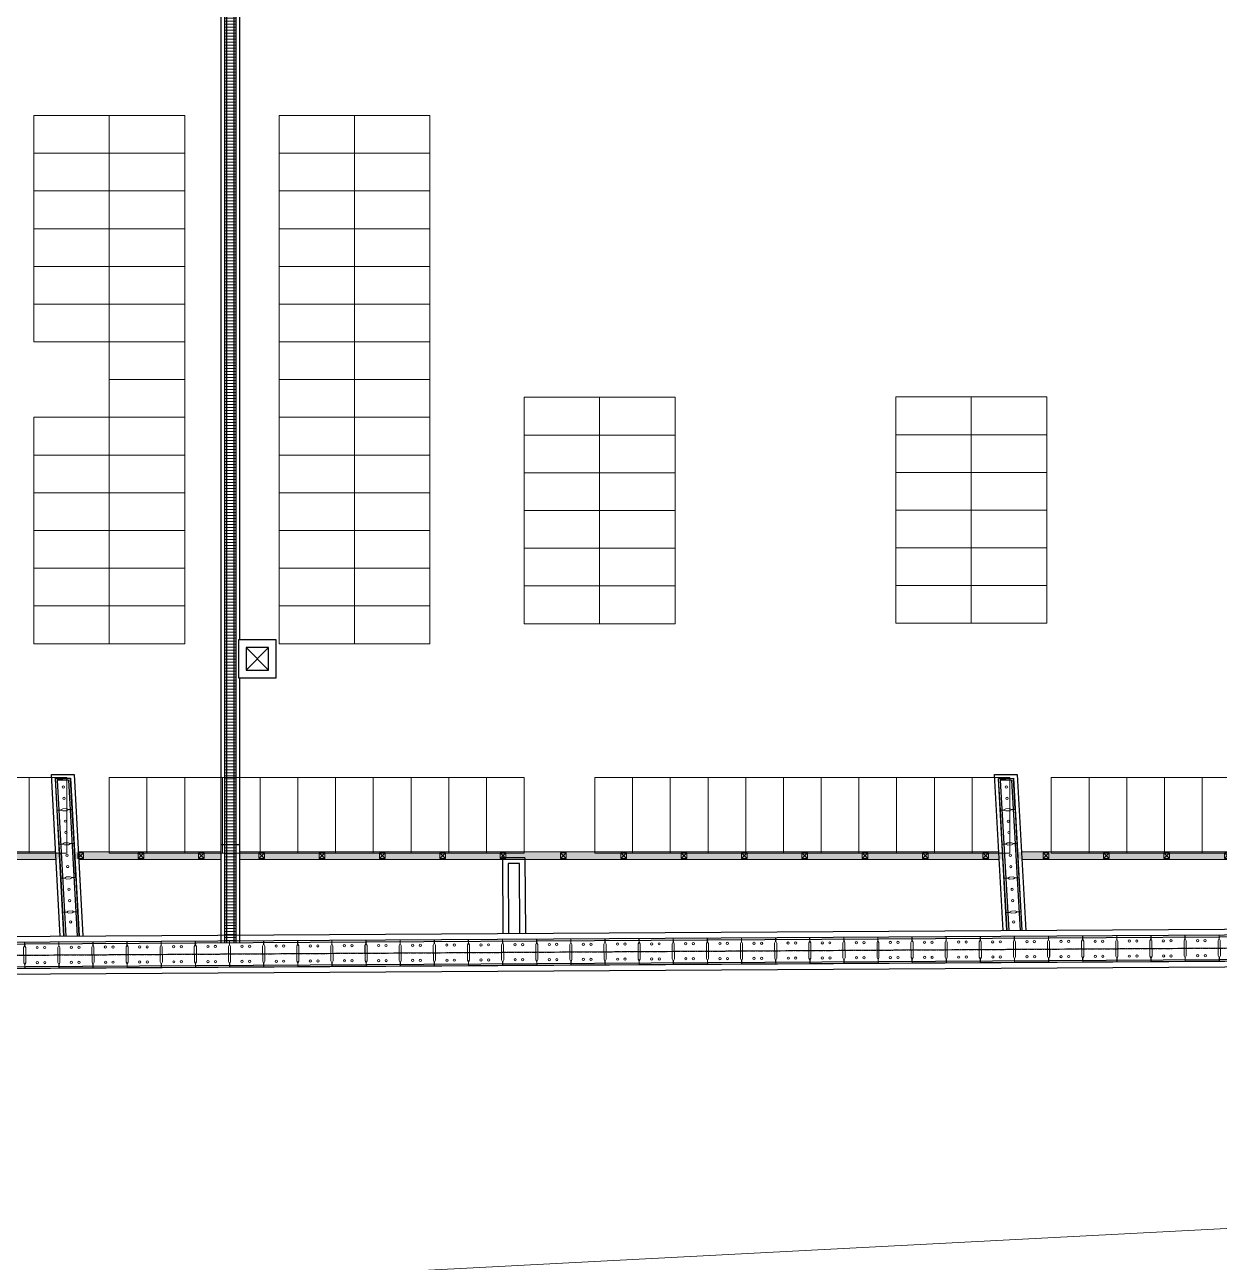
# Model space of a CAD drawing. Header units: millimetres. Extents: x -286774 to 170591, y -126585 to 81607.
# Drawn here: x 4554 to 36223, y -28526 to 4274 of the extents above; entities that cross this region are included whole.
import ezdxf

# ---------------------------------------------------------------- set-up
doc = ezdxf.new("R2010")
doc.units = ezdxf.units.MM
doc.header["$LTSCALE"] = 100
doc.header["$MEASUREMENT"] = 0
doc.linetypes.add('CENTERX2', pattern=[4, 2.5, -0.5, 0.5, -0.5])
doc.linetypes.add('DASHED', pattern=[19.05, 12.7, -6.35])
for name, color, linetype, lineweight in [('1.Fence Wall', 2, 'Continuous', 15), ('4', 4, 'DASHED', 13), ('ARC-VIEW', 90, 'Continuous', 5), ('ARC_HATCH', 8, 'Continuous', 9), ('Fence', 1, 'Continuous', 9), ('trench cover', 74, 'Continuous', 0), ('UPVC D90', 6, 'Continuous', 30), ('X-FENCE_Suoi Tien Substation_Fence at yards_Elevation$0$$1$XBASE SUOI TIEN$0$A-Hatch', 8, 'Continuous', 5)]:
    doc.layers.add(name, color=color, linetype=linetype, lineweight=lineweight)
doc.layers.add('ARC-PAKING-AR', color=9, linetype='Continuous', lineweight=0, true_color=0x808080)
for name, color, linetype in [('detail', 7, 'Continuous'), ('L1-DRAINAGE-LONG_DITCH', 6, 'Continuous'), ('L1-DRAINAGE-TRANS_PIPE', 230, 'CENTERX2')]:
    doc.layers.add(name, color=color, linetype=linetype)

# ---------------------------------------------------------------- blocks, each defined once
blk = doc.blocks.new('c1')
at = {"layer": 'trench cover'}
blk.add_lwpolyline([(875, 345), (875, 250), (850, 200), (850, -200), (875, -250), (875, -345), (-25, -345), (-25, -250), (0, -200), (0, 200), (-25, 250), (-25, 345)], close=True, dxfattribs=at)
for centre in [(304, 200), (504, 200), (304, -200), (504, -200)]:
    blk.add_circle(centre, 30, dxfattribs=at)
blk = doc.blocks.new('*U20')
at = {"layer": 'trench cover', "xscale": 0.001, "yscale": 0.001, "zscale": 0.001}
blk.add_blockref('c1', (-0.425, 0), dxfattribs=at)
blk = doc.blocks.new('*U21')
at = {"layer": 'trench cover'}
for p in [(0, 0), (0.905, 0), (1.81, 0), (2.715, 0), (3.62, 0), (4.525, 0), (5.43, 0), (6.335, 0), (7.24, 0), (8.145, 0), (9.05, 0), (9.955, 0), (10.86, 0), (11.765, 0), (12.67, 0), (13.575, 0), (14.48, 0), (15.385, 0), (16.29, 0), (17.195, 0), (18.1, 0), (19.005, 0), (19.91, 0), (20.815, 0), (21.72, 0), (22.625, 0), (23.53, 0), (24.435, 0), (25.34, 0), (26.245, 0), (27.15, 0), (28.055, 0), (28.96, 0), (29.865, 0), (30.77, 0), (31.675, 0), (32.58, 0), (33.485, 0), (34.39, 0), (35.295, 0), (36.2, 0), (37.105, 0), (38.01, 0), (38.915, 0), (39.82, 0), (40.725, 0), (41.63, 0), (42.535, 0), (43.44, 0), (44.345, 0)]:
    blk.add_blockref('*U20', p, dxfattribs=at)
blk = doc.blocks.new('*U22')
at = {"layer": 'trench cover', "xscale": 0.001, "yscale": 0.001, "zscale": 0.001}
blk.add_blockref('c1', (-0.425, 0), dxfattribs=at)
blk = doc.blocks.new('*U23')
at = {"layer": 'trench cover'}
for p in [(0, 0), (0.905, 0), (1.81, 0), (2.715, 0), (3.62, 0), (4.525, 0), (5.43, 0), (6.335, 0), (7.24, 0), (8.145, 0), (9.05, 0), (9.955, 0), (10.86, 0), (11.765, 0), (12.67, 0), (13.575, 0), (14.48, 0), (15.385, 0)]:
    blk.add_blockref('*U22', p, dxfattribs=at)
blk = doc.blocks.new('ttc')
at = {"layer": '4', "ltscale": 0.8, "elevation": -0.048, "flags": 128}
blk.add_lwpolyline([(103.18, -20.919), (103.477, -20.877)], dxfattribs=at)
at = {"layer": '4', "ltscale": 0.8, "flags": 128}
blk.add_lwpolyline([(78.434, -24.472), (78.731, -24.429)], dxfattribs=at)
at = {"layer": 'L1-DRAINAGE-LONG_DITCH', "ltscale": 0.8, "flags": 128}
for points, elevation in [([(103.032, -20.941), (102.24, -16.879), (102.834, -16.794), (103.626, -20.856)], -0.048), ([(103.131, -20.926), (102.358, -16.963), (102.754, -16.906), (103.527, -20.87)], -0.048), ([(90.211, -20.761), (89.617, -20.846)], 0.072), ([(89.617, -20.846), (89.901, -22.826)], 0.072), ([(90.211, -20.761), (90.495, -22.74)], 0.072)]:
    blk.add_lwpolyline(points, dxfattribs=dict(at, elevation=elevation))
at = {"layer": 'L1-DRAINAGE-LONG_DITCH', "ltscale": 0.3}
for points in [[(102.707, -16.964), (102.41, -17.006)], [(77.642, -20.411), (78.434, -24.472)], [(77.939, -20.369), (78.731, -24.429)]]:
    blk.add_lwpolyline(points, dxfattribs=at)
for points, elevation in [([(102.41, -17.006), (103.18, -20.919)], -0.048), ([(102.41, -17.006), (103.18, -20.919)], -0.048), ([(102.707, -16.964), (103.477, -20.877)], -0.048), ([(77.939, -20.369), (77.642, -20.411)], -0.001), ([(90.347, -22.762), (90.084, -20.931), (89.787, -20.973), (90.05, -22.804)], 0.072)]:
    blk.add_lwpolyline(points, dxfattribs=dict(at, elevation=elevation))
at = {"layer": 'L1-DRAINAGE-LONG_DITCH', "ltscale": 0.8, "flags": 128}
for points in [[(26.637, -31.908), (116.179, -19.053)], [(26.658, -32.056), (116.2, -19.202)], [(26.758, -32.749), (116.302, -19.894)], [(26.779, -32.897), (116.323, -20.043)], [(78.286, -24.493), (77.472, -20.284), (78.066, -20.199), (78.879, -24.408)], [(78.384, -24.474), (77.591, -20.368), (77.986, -20.312), (78.781, -24.427)]]:
    blk.add_lwpolyline(points, dxfattribs=at)
at = {"layer": 'L1-DRAINAGE-LONG_DITCH', "ltscale": 0.3, "flags": 128}
for points in [[(26.665, -32.106), (116.206, -19.252)], [(26.751, -32.699), (116.294, -19.845)]]:
    blk.add_lwpolyline(points, dxfattribs=at)
at = {"layer": 'L1-DRAINAGE-TRANS_PIPE', "ltscale": 0.5, "flags": 128}
blk.add_lwpolyline([(-8.612, -33.956), (9.335, -34.896), (26.707, -32.404), (116.247, -19.549), (128.65, -17.986), (145.609, -15.848), (152.42, -12.934)], dxfattribs=at)
at = {"layer": 'trench cover', "extrusion": (0.002337, -0.012403, 0.99992), "elevation": 0.449}
for points in [[(102.75, -16.912), (102.367, -16.983), (102.524, -17.786), (102.617, -17.768), (102.661, -17.734), (102.759, -17.714), (102.813, -17.729), (102.906, -17.711)], [(102.697, -18.674), (102.79, -18.656), (102.834, -18.622), (102.932, -18.603), (102.986, -18.618), (103.08, -18.6), (102.907, -17.716), (102.814, -17.734), (102.77, -17.768), (102.672, -17.788), (102.618, -17.773), (102.525, -17.791)], [(102.87, -19.562), (102.963, -19.544), (103.007, -19.51), (103.106, -19.491), (103.159, -19.506), (103.253, -19.488), (103.08, -18.604), (102.987, -18.623), (102.943, -18.657), (102.845, -18.676), (102.791, -18.661), (102.698, -18.679)], [(103.043, -20.451), (103.136, -20.433), (103.181, -20.398), (103.279, -20.379), (103.333, -20.394), (103.426, -20.376), (103.254, -19.493), (103.16, -19.511), (103.116, -19.545), (103.018, -19.564), (102.964, -19.549), (102.871, -19.567)]]:
    blk.add_lwpolyline(points, close=True, dxfattribs=at)
at = {"layer": 'trench cover', "extrusion": (0.002315, -0.012407, 0.99992), "elevation": 0.48}
for points in [[(77.982, -20.317), (77.599, -20.387), (77.754, -21.19), (77.848, -21.172), (77.892, -21.138), (77.99, -21.119), (78.044, -21.134), (78.137, -21.116)], [(77.926, -22.079), (78.019, -22.061), (78.064, -22.027), (78.162, -22.008), (78.216, -22.023), (78.309, -22.005), (78.138, -21.121), (78.045, -21.139), (78.001, -21.173), (77.902, -21.192), (77.849, -21.177), (77.755, -21.195)], [(78.098, -22.967), (78.191, -22.949), (78.235, -22.915), (78.333, -22.896), (78.387, -22.911), (78.481, -22.893), (78.31, -22.01), (78.217, -22.028), (78.172, -22.062), (78.074, -22.081), (78.02, -22.066), (77.927, -22.084)], [(78.269, -23.856), (78.363, -23.838), (78.407, -23.804), (78.505, -23.785), (78.559, -23.8), (78.652, -23.782), (78.481, -22.898), (78.388, -22.916), (78.344, -22.95), (78.246, -22.969), (78.192, -22.954), (78.099, -22.972)]]:
    blk.add_lwpolyline(points, close=True, dxfattribs=at)
at = {"layer": 'trench cover', "extrusion": (0.002337, -0.012403, 0.99992), "elevation": 0.449}
blk.add_lwpolyline([(103.522, -20.866), (103.427, -20.381), (103.334, -20.399), (103.289, -20.433), (103.191, -20.452), (103.137, -20.437), (103.044, -20.456), (103.135, -20.922)], dxfattribs=at)
at = {"layer": 'trench cover', "extrusion": (0.002315, -0.012407, 0.99992), "elevation": 0.48}
blk.add_lwpolyline([(78.775, -24.419), (78.653, -23.787), (78.56, -23.805), (78.516, -23.839), (78.417, -23.858), (78.363, -23.843), (78.27, -23.861), (78.389, -24.474)], dxfattribs=at)
at = {"layer": 'trench cover', "extrusion": (0.002337, -0.012403, 0.99992)}
for centre in [(102.6, -17.16, 0.449), (102.658, -17.454, 0.449), (102.773, -18.048, 0.449), (102.831, -18.342, 0.449), (102.947, -18.936, 0.449), (103.004, -19.231, 0.449), (103.12, -19.824, 0.449), (103.177, -20.119, 0.449), (103.28, -20.674, 0.449)]:
    blk.add_circle(centre, 0.03, dxfattribs=at)
at = {"layer": 'trench cover', "extrusion": (0.002315, -0.012407, 0.99992)}
for centre in [(77.832, -20.564, 0.48), (77.889, -20.859, 0.48), (78.004, -21.453, 0.48), (78.061, -21.747, 0.48), (78.175, -22.341, 0.48), (78.232, -22.636, 0.48), (78.347, -23.23, 0.48), (78.404, -23.524, 0.48), (78.506, -24.08, 0.48)]:
    blk.add_circle(centre, 0.03, dxfattribs=at)
at = {"layer": 'trench cover'}
for name, p, rotation in [('*U23', (100.262, -21.843), 8.16925712448601), ('*U21', (55.476, -28.273), 8.16925713940273)]:
    blk.add_blockref(name, p, dxfattribs=dict(at, rotation=rotation))
blk = doc.blocks.new('packing-ar')
at = {"layer": 'ARC-PAKING-AR'}
for points in [[(75.545, 16.95), (75.545, 15.95), (73.545, 15.95), (73.545, 16.95)], [(75.545, 16.95), (75.545, 15.95), (77.545, 15.95), (77.545, 16.95)], [(82.045, 16.95), (82.045, 15.95), (80.045, 15.95), (80.045, 16.95)], [(82.045, 16.95), (82.045, 15.95), (84.045, 15.95), (84.045, 16.95)], [(75.545, 15.95), (75.545, 14.95), (73.545, 14.95), (73.545, 15.95)], [(75.545, 15.95), (75.545, 14.95), (77.545, 14.95), (77.545, 15.95)], [(82.045, 15.95), (82.045, 14.95), (80.045, 14.95), (80.045, 15.95)], [(82.045, 15.95), (82.045, 14.95), (84.045, 14.95), (84.045, 15.95)], [(75.545, 14.95), (75.545, 13.95), (73.545, 13.95), (73.545, 14.95)], [(75.545, 14.95), (75.545, 13.95), (77.545, 13.95), (77.545, 14.95)], [(82.045, 14.95), (82.045, 13.95), (80.045, 13.95), (80.045, 14.95)], [(82.045, 14.95), (82.045, 13.95), (84.045, 13.95), (84.045, 14.95)], [(75.545, 13.95), (75.545, 12.95), (73.545, 12.95), (73.545, 13.95)], [(75.545, 13.95), (75.545, 12.95), (77.545, 12.95), (77.545, 13.95)], [(82.045, 13.95), (82.045, 12.95), (80.045, 12.95), (80.045, 13.95)], [(82.045, 13.95), (82.045, 12.95), (84.045, 12.95), (84.045, 13.95)], [(75.545, 12.95), (75.545, 11.95), (73.545, 11.95), (73.545, 12.95)], [(75.545, 12.95), (75.545, 11.95), (77.545, 11.95), (77.545, 12.95)], [(82.045, 12.95), (82.045, 11.95), (80.045, 11.95), (80.045, 12.95)], [(82.045, 12.95), (82.045, 11.95), (84.045, 11.95), (84.045, 12.95)], [(75.545, 11.95), (75.545, 10.95), (73.545, 10.95), (73.545, 11.95)], [(75.545, 11.95), (75.545, 10.95), (77.545, 10.95), (77.545, 11.95)], [(82.045, 11.95), (82.045, 10.95), (80.045, 10.95), (80.045, 11.95)], [(82.045, 11.95), (82.045, 10.95), (84.045, 10.95), (84.045, 11.95)], [(75.545, 10.95), (75.545, 9.95), (77.545, 9.95), (77.545, 10.95)], [(82.045, 10.95), (82.045, 9.95), (80.045, 9.95), (80.045, 10.95)], [(82.045, 10.95), (82.045, 9.95), (84.045, 9.95), (84.045, 10.95)], [(75.545, 9.95), (75.545, 8.95), (77.545, 8.95), (77.545, 9.95)], [(82.045, 9.95), (82.045, 8.95), (80.045, 8.95), (80.045, 9.95)], [(82.045, 9.95), (82.045, 8.95), (84.045, 8.95), (84.045, 9.95)], [(88.545, 9.48), (88.545, 8.48), (86.545, 8.48), (86.545, 9.48)], [(88.545, 9.48), (88.545, 8.48), (90.545, 8.48), (90.545, 9.48)], [(98.4, 9.49), (98.4, 8.49), (96.4, 8.49), (96.4, 9.49)], [(98.4, 9.49), (98.4, 8.49), (100.4, 8.49), (100.4, 9.49)], [(75.545, 8.95), (75.545, 7.95), (73.545, 7.95), (73.545, 8.95)], [(75.545, 8.95), (75.545, 7.95), (77.545, 7.95), (77.545, 8.95)], [(82.045, 8.95), (82.045, 7.95), (80.045, 7.95), (80.045, 8.95)], [(82.045, 8.95), (82.045, 7.95), (84.045, 7.95), (84.045, 8.95)], [(88.545, 8.48), (88.545, 7.48), (86.545, 7.48), (86.545, 8.48)], [(88.545, 8.48), (88.545, 7.48), (90.545, 7.48), (90.545, 8.48)], [(98.4, 8.49), (98.4, 7.49), (96.4, 7.49), (96.4, 8.49)], [(98.4, 8.49), (98.4, 7.49), (100.4, 7.49), (100.4, 8.49)], [(75.545, 7.95), (75.545, 6.95), (73.545, 6.95), (73.545, 7.95)], [(75.545, 7.95), (75.545, 6.95), (77.545, 6.95), (77.545, 7.95)], [(82.045, 7.95), (82.045, 6.95), (80.045, 6.95), (80.045, 7.95)], [(82.045, 7.95), (82.045, 6.95), (84.045, 6.95), (84.045, 7.95)], [(88.545, 7.48), (88.545, 6.48), (86.545, 6.48), (86.545, 7.48)], [(88.545, 7.48), (88.545, 6.48), (90.545, 6.48), (90.545, 7.48)], [(98.4, 7.49), (98.4, 6.49), (96.4, 6.49), (96.4, 7.49)], [(98.4, 7.49), (98.4, 6.49), (100.4, 6.49), (100.4, 7.49)], [(75.545, 6.95), (75.545, 5.95), (73.545, 5.95), (73.545, 6.95)], [(75.545, 6.95), (75.545, 5.95), (77.545, 5.95), (77.545, 6.95)], [(82.045, 6.95), (82.045, 5.95), (80.045, 5.95), (80.045, 6.95)], [(82.045, 6.95), (82.045, 5.95), (84.045, 5.95), (84.045, 6.95)], [(88.545, 6.48), (88.545, 5.48), (86.545, 5.48), (86.545, 6.48)], [(88.545, 6.48), (88.545, 5.48), (90.545, 5.48), (90.545, 6.48)], [(98.4, 6.49), (98.4, 5.49), (96.4, 5.49), (96.4, 6.49)], [(98.4, 6.49), (98.4, 5.49), (100.4, 5.49), (100.4, 6.49)], [(75.545, 5.95), (75.545, 4.95), (73.545, 4.95), (73.545, 5.95)], [(75.545, 5.95), (75.545, 4.95), (77.545, 4.95), (77.545, 5.95)], [(82.045, 5.95), (82.045, 4.95), (80.045, 4.95), (80.045, 5.95)], [(82.045, 5.95), (82.045, 4.95), (84.045, 4.95), (84.045, 5.95)], [(88.545, 5.48), (88.545, 4.48), (86.545, 4.48), (86.545, 5.48)], [(88.545, 5.48), (88.545, 4.48), (90.545, 4.48), (90.545, 5.48)], [(98.4, 5.49), (98.4, 4.49), (96.4, 4.49), (96.4, 5.49)], [(98.4, 5.49), (98.4, 4.49), (100.4, 4.49), (100.4, 5.49)], [(75.545, 4.95), (75.545, 3.95), (73.545, 3.95), (73.545, 4.95)], [(75.545, 4.95), (75.545, 3.95), (77.545, 3.95), (77.545, 4.95)], [(82.045, 4.95), (82.045, 3.95), (80.045, 3.95), (80.045, 4.95)], [(82.045, 4.95), (82.045, 3.95), (84.045, 3.95), (84.045, 4.95)], [(88.545, 4.48), (88.545, 3.48), (86.545, 3.48), (86.545, 4.48)], [(88.545, 4.48), (88.545, 3.48), (90.545, 3.48), (90.545, 4.48)], [(98.4, 4.49), (98.4, 3.49), (96.4, 3.49), (96.4, 4.49)], [(98.4, 4.49), (98.4, 3.49), (100.4, 3.49), (100.4, 4.49)], [(75.545, 3.95), (75.545, 2.95), (73.545, 2.95), (73.545, 3.95)], [(75.545, 3.95), (75.545, 2.95), (77.545, 2.95), (77.545, 3.95)], [(82.045, 3.95), (82.045, 2.95), (80.045, 2.95), (80.045, 3.95)], [(82.045, 3.95), (82.045, 2.95), (84.045, 2.95), (84.045, 3.95)], [(72.42, -2.6), (73.42, -2.6), (73.42, -0.6), (72.42, -0.6)], [(73.42, -2.6), (74.42, -2.6), (74.42, -0.6), (73.42, -0.6)], [(75.545, -2.6), (76.545, -2.6), (76.545, -0.6), (75.545, -0.6)], [(76.545, -2.6), (77.545, -2.6), (77.545, -0.6), (76.545, -0.6)], [(77.545, -2.6), (78.545, -2.6), (78.545, -0.6), (77.545, -0.6)], [(78.545, -2.6), (79.545, -2.6), (79.545, -0.6), (78.545, -0.6)], [(79.545, -2.6), (80.545, -2.6), (80.545, -0.6), (79.545, -0.6)], [(80.545, -2.6), (81.545, -2.6), (81.545, -0.6), (80.545, -0.6)], [(81.545, -2.6), (82.545, -2.6), (82.545, -0.6), (81.545, -0.6)], [(82.545, -2.6), (83.545, -2.6), (83.545, -0.6), (82.545, -0.6)], [(83.545, -2.6), (84.545, -2.6), (84.545, -0.6), (83.545, -0.6)], [(84.545, -2.6), (85.545, -2.6), (85.545, -0.6), (84.545, -0.6)], [(85.545, -2.6), (86.545, -2.6), (86.545, -0.6), (85.545, -0.6)], [(88.42, -2.6), (89.42, -2.6), (89.42, -0.6), (88.42, -0.6)], [(89.42, -2.6), (90.42, -2.6), (90.42, -0.6), (89.42, -0.6)], [(90.42, -2.6), (91.42, -2.6), (91.42, -0.6), (90.42, -0.6)], [(91.42, -2.6), (92.42, -2.6), (92.42, -0.6), (91.42, -0.6)], [(92.42, -2.6), (93.42, -2.6), (93.42, -0.6), (92.42, -0.6)], [(93.42, -2.6), (94.42, -2.6), (94.42, -0.6), (93.42, -0.6)], [(94.42, -2.6), (95.42, -2.6), (95.42, -0.6), (94.42, -0.6)], [(95.42, -2.6), (96.42, -2.6), (96.42, -0.6), (95.42, -0.6)], [(96.42, -2.6), (97.42, -2.6), (97.42, -0.6), (96.42, -0.6)], [(97.42, -2.6), (98.42, -2.6), (98.42, -0.6), (97.42, -0.6)], [(98.42, -2.6), (99.42, -2.6), (99.42, -0.6), (98.42, -0.6)], [(100.52, -2.6), (101.52, -2.6), (101.52, -0.6), (100.52, -0.6)], [(101.52, -2.6), (102.52, -2.6), (102.52, -0.6), (101.52, -0.6)], [(102.52, -2.6), (103.52, -2.6), (103.52, -0.6), (102.52, -0.6)], [(103.52, -2.6), (104.52, -2.6), (104.52, -0.6), (103.52, -0.6)], [(104.52, -2.6), (105.52, -2.6), (105.52, -0.6), (104.52, -0.6)]]:
    blk.add_lwpolyline(points, close=True, dxfattribs=at)
blk = doc.blocks.new('TRU D60')
at = {"layer": 'Fence'}
for p, q in [((-99532, -940350), (-99382, -940200)), ((-99532, -940200), (-99382, -940350))]:
    blk.add_line(p, q, dxfattribs=at)
blk.add_lwpolyline([(-99532, -940350), (-99382, -940350), (-99382, -940200), (-99532, -940200)], close=True, dxfattribs=at)
blk = doc.blocks.new('*U95')
at = {"layer": 'UPVC D90'}
blk.add_blockref('TRU D60', (99457, 940275), dxfattribs=at)
blk = doc.blocks.new('*U96')
at = {"layer": 'detail'}
for p in [(0, 0), (1600, 0), (3200, 0), (4800, 0), (6400, 0), (8000, 0), (9600, 0), (11200, 0), (12800, 0), (14400, 0), (16000, 0), (17600, 0), (19200, 0), (20800, 0), (22400, 0), (24000, 0), (25600, 0), (27200, 0), (28800, 0), (30400, 0), (32000, 0), (33600, 0), (35200, 0), (36800, 0), (38400, 0), (40000, 0), (41600, 0), (43200, 0), (44800, 0), (46400, 0), (48000, 0), (49600, 0), (51200, 0), (52800, 0), (54400, 0), (56000, 0), (57600, 0), (59200, 0), (60800, 0), (62400, 0)]:
    blk.add_blockref('*U95', p, dxfattribs=at)

msp = doc.modelspace()

# ---------------------------------------------------------------- hatches: boundary and pattern name
at = {"layer": 'ARC_HATCH'}
h = msp.add_hatch(dxfattribs=at)
h.set_pattern_fill('ANSI31', color=256, scale=25, angle=127.1694)
h.set_pattern_definition([(180, (-28264.71, 0.46), (6e-10, -79.375), [])])
h.paths.add_polyline_path([(10150, -20008), (10150, 20102), (9850, 20102), (9850, -20010)])
h = msp.add_hatch(dxfattribs=at)
h.set_pattern_fill('DOTS', color=256, scale=50, angle=-7.8306)
h.set_pattern_definition([(4e-10, (-28297.21, 2.145), (39.6875, 79.375), [0, -79.375])])
h.paths.add_polyline_path([(-44178, -17850), (-44189, -17650), (-50250, -17650), (-50250, -100), (-30225, -100), (-30225, 100), (-50450, 100), (-50450, -17850)])
h.paths.add_polyline_path([(5530, -17850), (5519, -17650), (-44035, -17650), (-44025, -17850)])
h.paths.add_polyline_path([(54652, -17850), (54643, -17650), (30877, -17650), (30888, -17850)])
h.paths.add_polyline_path([(54757, -17850), (54748, -17650), (54744, -17650), (54752, -17850)])
h.paths.add_polyline_path([(55244, -17650), (55252, -17850), (69300, -17850), (69300, -15600), (69100, -15600), (69100, -17650)])
h.paths.add_polyline_path([(55152, -17850), (55144, -17650), (55091, -17650), (55100, -17850)])
h.paths.add_polyline_path([(10250, -17650), (10250, -17850), (30488, -17850), (30477, -17650)])
h.paths.add_polyline_path([(9750, -17850), (9750, -17650), (5819, -17650), (5830, -17850)])

# ---------------------------------------------------------------- linework, layer by layer
for points in [[(10220, -13033), (11220, -13033), (11220, -12033), (10220, -12033)], [(10420, -12830), (11020, -12830), (11020, -12230), (10420, -12230)]]:
    msp.add_lwpolyline(points, close=True)
at = {"flags": 128}
for points in [[(10420, -12230), (11020, -12830)], [(11020, -12230), (10420, -12830)], [(9750, -17450), (10250, -17450)]]:
    msp.add_lwpolyline(points, dxfattribs=at)
at = {"layer": '1.Fence Wall', "flags": 128}
for points in [[(-16895, -17650), (5373, -17650)], [(5973, -17650), (9750, -17650)], [(10250, -17650), (30377, -17650)], [(30977, -17650), (54643, -17650)], [(5383, -17850), (-16887, -17850)], [(9750, -17850), (5984, -17850)], [(30388, -17850), (10250, -17850)], [(54652, -17850), (30988, -17850)]]:
    msp.add_lwpolyline(points, dxfattribs=at)
at = {"layer": '4', "ltscale": 0.8, "flags": 128}
msp.add_lwpolyline([(5643, -19880), (5943, -19878)], dxfattribs=at)
at = {"layer": '4', "ltscale": 0.8, "elevation": -48, "flags": 128}
msp.add_lwpolyline([(30643, -19732), (30943, -19730)], dxfattribs=at)
at = {"layer": 'ARC-VIEW'}
msp.add_line((168090, -20760), (-83105, -33863), dxfattribs=at)
at = {"layer": 'L1-DRAINAGE-LONG_DITCH', "ltscale": 0.8}
for p, q in [((9750, 20145), (9750, -20056)), ((9850, 20146), (9850, -20055)), ((10150, 20147), (10150, -20053)), ((10250, 20148), (10250, -12030)), ((10250, -13030), (10250, -20053))]:
    msp.add_line(p, q, dxfattribs=at)
at = {"layer": 'L1-DRAINAGE-LONG_DITCH', "ltscale": 0.3}
for p, q in [((9900, 20146), (9900, -20055)), ((10100, 20147), (10100, -20053))]:
    msp.add_line(p, q, dxfattribs=at)
at = {"layer": 'L1-DRAINAGE-LONG_DITCH', "ltscale": 0.8, "flags": 128}
for points in [[(5493, -19881), (5261, -15600), (5861, -15597), (6093, -19877)], [(5593, -19875), (5367, -15700), (5767, -15697), (5994, -19883)], [(-46684, -20189), (43775, -19654)], [(-46683, -20339), (43775, -19804)], [(-46679, -21039), (43782, -20504)], [(-46678, -21189), (43783, -20654)]]:
    msp.add_lwpolyline(points, dxfattribs=at)
for points, elevation in [([(30493, -19733), (30262, -15601), (30862, -15598), (31093, -19729)], -48), ([(30593, -19732), (30368, -15701), (30767, -15698), (30993, -19730)], -48), ([(17816, -17808), (17216, -17812)], 72), ([(17216, -17812), (17228, -19811)], 72), ([(17816, -17808), (17828, -19808)], 72)]:
    msp.add_lwpolyline(points, dxfattribs=dict(at, elevation=elevation))
at = {"layer": 'L1-DRAINAGE-LONG_DITCH', "ltscale": 0.3}
for points, elevation in [([(5712, -15748), (5412, -15749)], -1), ([(30413, -15750), (30643, -19732)], -48), ([(30413, -15750), (30643, -19732)], -48), ([(30713, -15749), (30943, -19730)], -48), ([(17678, -19809), (17667, -17959), (17367, -17961), (17378, -19811)], 72)]:
    msp.add_lwpolyline(points, dxfattribs=dict(at, elevation=elevation))
for points in [[(5412, -15749), (5643, -19880)], [(5712, -15748), (5943, -19878)], [(30713, -15749), (30413, -15750)]]:
    msp.add_lwpolyline(points, dxfattribs=at)
at = {"layer": 'L1-DRAINAGE-LONG_DITCH', "ltscale": 0.3, "flags": 128}
for points in [[(-46683, -20389), (43775, -19854)], [(-46679, -20989), (43781, -20454)]]:
    msp.add_lwpolyline(points, dxfattribs=at)
at = {"layer": 'L1-DRAINAGE-TRANS_PIPE', "ltscale": 0.5, "flags": 128}
msp.add_lwpolyline([(-81883, -17416), (-64232, -20793), (-46682, -20691), (43775, -20154), (56275, -20296), (73367, -20489), (80512, -18529)], dxfattribs=at)
at = {"layer": 'trench cover', "extrusion": (0.000603515, -0.012606, 0.99992), "elevation": 248}
for points in [[(5762, -15704), (5373, -15722), (5417, -16539), (5512, -16534), (5560, -16506), (5660, -16501), (5711, -16523), (5806, -16518)], [(5466, -17442), (5561, -17437), (5609, -17410), (5709, -17404), (5760, -17426), (5855, -17421), (5807, -16523), (5712, -16528), (5663, -16555), (5563, -16561), (5512, -16539), (5417, -16544)], [(5515, -18346), (5610, -18341), (5658, -18313), (5758, -18308), (5809, -18330), (5904, -18325), (5856, -17426), (5761, -17431), (5712, -17459), (5612, -17465), (5561, -17442), (5466, -17447)], [(5564, -19250), (5659, -19245), (5707, -19217), (5807, -19212), (5858, -19234), (5953, -19229), (5905, -18330), (5810, -18335), (5761, -18363), (5661, -18368), (5610, -18346), (5515, -18351)]]:
    msp.add_lwpolyline(points, close=True, dxfattribs=at)
at = {"layer": 'trench cover', "extrusion": (0.00062543, -0.012605, 0.99992), "elevation": 216}
for points in [[(30762, -15706), (30373, -15724), (30419, -16541), (30514, -16536), (30562, -16508), (30662, -16502), (30714, -16525), (30808, -16519)], [(30470, -17445), (30564, -17439), (30613, -17412), (30713, -17406), (30764, -17428), (30859, -17423), (30809, -16524), (30714, -16530), (30665, -16557), (30565, -16563), (30514, -16541), (30419, -16546)], [(30520, -18348), (30615, -18343), (30663, -18315), (30763, -18310), (30815, -18332), (30909, -18326), (30859, -17428), (30764, -17433), (30716, -17461), (30616, -17467), (30565, -17444), (30470, -17450)], [(30571, -19252), (30665, -19247), (30714, -19219), (30814, -19213), (30865, -19235), (30960, -19230), (30910, -18331), (30815, -18337), (30766, -18365), (30667, -18370), (30615, -18348), (30520, -18353)]]:
    msp.add_lwpolyline(points, close=True, dxfattribs=at)
at = {"layer": 'trench cover', "extrusion": (0.000603515, -0.012606, 0.99992), "elevation": 248}
msp.add_lwpolyline([(5988, -19876), (5954, -19234), (5859, -19239), (5810, -19267), (5710, -19272), (5659, -19250), (5564, -19255), (5598, -19879)], dxfattribs=at)
at = {"layer": 'trench cover', "extrusion": (0.00062543, -0.012605, 0.99992), "elevation": 216}
msp.add_lwpolyline([(30988, -19729), (30960, -19235), (30865, -19240), (30817, -19268), (30717, -19274), (30666, -19252), (30571, -19257), (30597, -19731)], dxfattribs=at)
at = {"layer": 'trench cover'}
for points in [[(10884, -20004), (10885, -20099), (10860, -20149), (10862, -20549), (10888, -20599), (10888, -20694), (9988, -20699), (9988, -20604), (10013, -20554), (10010, -20154), (9985, -20104), (9984, -20009)], [(11789, -19999), (11790, -20094), (11765, -20144), (11767, -20543), (11793, -20593), (11793, -20688), (10893, -20694), (10893, -20599), (10917, -20548), (10915, -20149), (10890, -20099), (10889, -20004)], [(12694, -19993), (12695, -20088), (12670, -20138), (12672, -20538), (12698, -20588), (12698, -20683), (11798, -20688), (11798, -20593), (11822, -20543), (11820, -20143), (11795, -20093), (11794, -19998)], [(13599, -19988), (13600, -20083), (13575, -20133), (13577, -20533), (13603, -20583), (13603, -20678), (12703, -20683), (12703, -20588), (12727, -20538), (12725, -20138), (12700, -20088), (12699, -19993)], [(14504, -19982), (14505, -20077), (14480, -20128), (14482, -20527), (14508, -20577), (14508, -20672), (13608, -20678), (13608, -20583), (13632, -20532), (13630, -20133), (13605, -20083), (13604, -19988)], [(15409, -19977), (15410, -20072), (15385, -20122), (15387, -20522), (15413, -20572), (15413, -20667), (14513, -20672), (14513, -20577), (14537, -20527), (14535, -20127), (14510, -20077), (14509, -19982)], [(16314, -19972), (16315, -20067), (16290, -20117), (16292, -20517), (16318, -20567), (16318, -20662), (15418, -20667), (15418, -20572), (15442, -20522), (15440, -20122), (15415, -20072), (15414, -19977)], [(17219, -19966), (17220, -20061), (17195, -20112), (17197, -20511), (17223, -20561), (17223, -20656), (16323, -20662), (16323, -20567), (16347, -20516), (16345, -20117), (16320, -20067), (16319, -19972)], [(18124, -19961), (18125, -20056), (18100, -20106), (18102, -20506), (18128, -20556), (18128, -20651), (17228, -20656), (17228, -20561), (17252, -20511), (17250, -20111), (17225, -20061), (17224, -19966)], [(19029, -19956), (19030, -20051), (19005, -20101), (19007, -20501), (19033, -20551), (19033, -20646), (18133, -20651), (18133, -20556), (18157, -20506), (18155, -20106), (18130, -20056), (18129, -19961)], [(19934, -19950), (19935, -20045), (19910, -20096), (19912, -20495), (19938, -20545), (19938, -20640), (19038, -20645), (19038, -20550), (19062, -20500), (19060, -20101), (19035, -20051), (19034, -19956)], [(20839, -19945), (20840, -20040), (20815, -20090), (20817, -20490), (20843, -20540), (20843, -20635), (19943, -20640), (19943, -20545), (19967, -20495), (19965, -20095), (19940, -20045), (19939, -19950)], [(21744, -19940), (21745, -20035), (21720, -20085), (21722, -20485), (21748, -20534), (21748, -20629), (20848, -20635), (20848, -20540), (20872, -20490), (20870, -20090), (20845, -20040), (20844, -19945)], [(22649, -19934), (22650, -20029), (22625, -20079), (22627, -20479), (22653, -20529), (22653, -20624), (21753, -20629), (21753, -20534), (21777, -20484), (21775, -20084), (21750, -20035), (21749, -19940)], [(23554, -19929), (23555, -20024), (23530, -20074), (23532, -20474), (23558, -20524), (23558, -20619), (22658, -20624), (22658, -20529), (22682, -20479), (22680, -20079), (22655, -20029), (22654, -19934)], [(24459, -19924), (24460, -20019), (24435, -20069), (24437, -20469), (24463, -20518), (24463, -20613), (23563, -20619), (23563, -20524), (23587, -20474), (23585, -20074), (23560, -20024), (23559, -19929)], [(25364, -19918), (25365, -20013), (25340, -20063), (25342, -20463), (25368, -20513), (25368, -20608), (24468, -20613), (24468, -20518), (24492, -20468), (24490, -20068), (24465, -20019), (24464, -19924)], [(26269, -19913), (26270, -20008), (26245, -20058), (26247, -20458), (26273, -20508), (26273, -20603), (25373, -20608), (25373, -20513), (25397, -20463), (25395, -20063), (25370, -20013), (25369, -19918)], [(27174, -19908), (27175, -20003), (27150, -20053), (27152, -20453), (27178, -20502), (27178, -20597), (26278, -20603), (26278, -20508), (26302, -20458), (26300, -20058), (26275, -20008), (26274, -19913)], [(28074, -19902), (28075, -19997), (28050, -20047), (28052, -20447), (28077, -20497), (28078, -20592), (27178, -20597), (27178, -20502), (27202, -20452), (27200, -20052), (27175, -20003), (27174, -19908)], [(28979, -19897), (28980, -19992), (28955, -20042), (28957, -20442), (28982, -20492), (28983, -20587), (28083, -20592), (28082, -20497), (28107, -20447), (28105, -20047), (28080, -19997), (28079, -19902)], [(29884, -19892), (29884, -19987), (29860, -20037), (29862, -20436), (29887, -20486), (29888, -20581), (28988, -20587), (28987, -20492), (29012, -20442), (29010, -20042), (28985, -19992), (28984, -19897)], [(30789, -19886), (30789, -19981), (30765, -20031), (30767, -20431), (30792, -20481), (30793, -20576), (29893, -20581), (29892, -20486), (29917, -20436), (29915, -20036), (29889, -19987), (29889, -19892)], [(31694, -19881), (31694, -19976), (31670, -20026), (31672, -20426), (31697, -20476), (31698, -20571), (30798, -20576), (30797, -20481), (30822, -20431), (30820, -20031), (30794, -19981), (30794, -19886)], [(32599, -19875), (32599, -19970), (32575, -20021), (32577, -20420), (32602, -20470), (32603, -20565), (31703, -20571), (31702, -20476), (31727, -20425), (31725, -20026), (31699, -19976), (31699, -19881)], [(33504, -19870), (33504, -19965), (33480, -20015), (33482, -20415), (33507, -20465), (33508, -20560), (32608, -20565), (32607, -20470), (32632, -20420), (32630, -20020), (32604, -19970), (32604, -19875)], [(34409, -19865), (34409, -19960), (34385, -20010), (34387, -20410), (34412, -20460), (34413, -20555), (33513, -20560), (33512, -20465), (33537, -20415), (33535, -20015), (33509, -19965), (33509, -19870)], [(35314, -19859), (35314, -19954), (35290, -20005), (35292, -20404), (35317, -20454), (35318, -20549), (34418, -20555), (34417, -20460), (34442, -20409), (34440, -20010), (34414, -19960), (34414, -19865)], [(36219, -19854), (36219, -19949), (36195, -19999), (36197, -20399), (36222, -20449), (36223, -20544), (35323, -20549), (35322, -20454), (35347, -20404), (35345, -20004), (35319, -19954), (35319, -19859)], [(5454, -20036), (5455, -20131), (5430, -20181), (5433, -20581), (5458, -20631), (5458, -20726), (4558, -20731), (4558, -20636), (4583, -20586), (4580, -20186), (4555, -20136), (4554, -20041)], [(6359, -20031), (6360, -20126), (6335, -20176), (6338, -20576), (6363, -20625), (6363, -20720), (5463, -20726), (5463, -20631), (5488, -20581), (5485, -20181), (5460, -20131), (5459, -20036)], [(7264, -20025), (7265, -20120), (7240, -20170), (7243, -20570), (7268, -20620), (7268, -20715), (6368, -20720), (6368, -20625), (6393, -20575), (6390, -20175), (6365, -20126), (6364, -20031)], [(8169, -20020), (8170, -20115), (8145, -20165), (8148, -20565), (8173, -20615), (8173, -20710), (7273, -20715), (7273, -20620), (7298, -20570), (7295, -20170), (7270, -20120), (7269, -20025)], [(9074, -20015), (9075, -20110), (9050, -20160), (9053, -20560), (9078, -20609), (9078, -20704), (8178, -20710), (8178, -20615), (8203, -20565), (8200, -20165), (8175, -20115), (8174, -20020)], [(9979, -20009), (9980, -20104), (9955, -20154), (9958, -20554), (9983, -20604), (9983, -20699), (9083, -20704), (9083, -20609), (9108, -20559), (9105, -20159), (9080, -20110), (9079, -20015)]]:
    msp.add_lwpolyline(points, close=True, dxfattribs=at)
at = {"layer": 'trench cover', "extrusion": (0.000603515, -0.012606, 0.99992)}
for centre in [(5579, -15929, 248), (5595, -16229, 248), (5628, -16833, 248), (5644, -17132, 248), (5677, -17736, 248), (5693, -18036, 248), (5726, -18640, 248), (5742, -18940, 248), (5768, -19504, 248)]:
    msp.add_circle(centre, 30, dxfattribs=at)
at = {"layer": 'trench cover', "extrusion": (0.00062543, -0.012605, 0.99992)}
for centre in [(30580, -15931, 216), (30597, -16231, 216), (30631, -16835, 216), (30647, -17134, 216), (30681, -17738, 216), (30698, -18038, 216), (30732, -18642, 216), (30749, -18941, 216), (30775, -19506, 216)]:
    msp.add_circle(centre, 30, dxfattribs=at)
at = {"layer": 'trench cover'}
for centre in [(30218, -20035), (30418, -20033), (31123, -20029), (31323, -20028), (32028, -20024), (32228, -20023), (32933, -20019), (33133, -20017), (33838, -20013), (34038, -20012), (34743, -20008), (34943, -20007), (35648, -20002), (35848, -20001), (4884, -20184), (5084, -20183), (5789, -20179), (5989, -20178), (6694, -20174), (6894, -20172), (7599, -20168), (7799, -20167), (8504, -20163), (8704, -20162), (9409, -20158), (9609, -20156), (10314, -20152), (10514, -20151), (11219, -20147), (11419, -20146), (12124, -20142), (12324, -20140), (13029, -20136), (13229, -20135), (13934, -20131), (14134, -20130), (14839, -20125), (15039, -20124), (15744, -20120), (15944, -20119), (16649, -20115), (16849, -20114), (17554, -20109), (17754, -20108), (18459, -20104), (18659, -20103), (19364, -20099), (19564, -20098), (20269, -20093), (20469, -20092), (21174, -20088), (21374, -20087), (22079, -20083), (22279, -20082), (22983, -20077), (23183, -20076), (23888, -20072), (24088, -20071), (24793, -20067), (24993, -20065), (25698, -20061), (25898, -20060), (26603, -20056), (26803, -20055), (27503, -20051), (27703, -20049), (28408, -20045), (28608, -20044), (29313, -20040), (29513, -20039), (4886, -20584), (5086, -20583), (5791, -20579), (5991, -20578), (6696, -20573), (6896, -20572), (7601, -20568), (7801, -20567), (8506, -20563), (8706, -20562), (9411, -20557), (9611, -20556), (10316, -20552), (10516, -20551), (11221, -20547), (11421, -20546), (12126, -20541), (12326, -20540), (13031, -20536), (13231, -20535), (13936, -20531), (14136, -20529), (14841, -20525), (15041, -20524), (15746, -20520), (15946, -20519), (16651, -20515), (16851, -20513), (17556, -20509), (17756, -20508), (18461, -20504), (18661, -20503), (19366, -20499), (19566, -20497), (20271, -20493), (20471, -20492), (21176, -20488), (21376, -20487), (22081, -20482), (22281, -20481), (22986, -20477), (23186, -20476), (23891, -20472), (24091, -20471), (24796, -20466), (24996, -20465), (25701, -20461), (25901, -20460), (26606, -20456), (26806, -20455), (27506, -20450), (27706, -20449), (28411, -20445), (28611, -20444), (29316, -20440), (29516, -20439), (30221, -20434), (30421, -20433), (31126, -20429), (31326, -20428), (32031, -20424), (32231, -20422), (32936, -20418), (33136, -20417), (33841, -20413), (34041, -20412), (34746, -20408), (34946, -20406), (35651, -20402), (35851, -20401)]:
    msp.add_circle(centre, 30, dxfattribs=at)
at = {"layer": 'X-FENCE_Suoi Tien Substation_Fence at yards_Elevation$0$$1$XBASE SUOI TIEN$0$A-Hatch', "const_width": 6}
msp.add_lwpolyline([(-30325, 0), (-50350, 0), (-50350, -17750), (69200, -17750)], dxfattribs=at)

# ---------------------------------------------------------------- block references
at = {"layer": 'ARC-PAKING-AR', "xscale": 1000, "yscale": 1000, "zscale": 1000}
msp.add_blockref('packing-ar', (-68750, -15081), dxfattribs=at)
at = {"layer": 'detail', "rotation": 0.0004216607028151708}
msp.add_blockref('*U96', (6033, -17749), dxfattribs=at)
at = {"layer": 'L1-DRAINAGE-LONG_DITCH', "xscale": 1000, "yscale": 1000, "zscale": 1000, "rotation": 352.169421660703}
msp.add_blockref('ttc', (-68725, 15050), dxfattribs=at)

doc.saveas('drawing.dxf')
